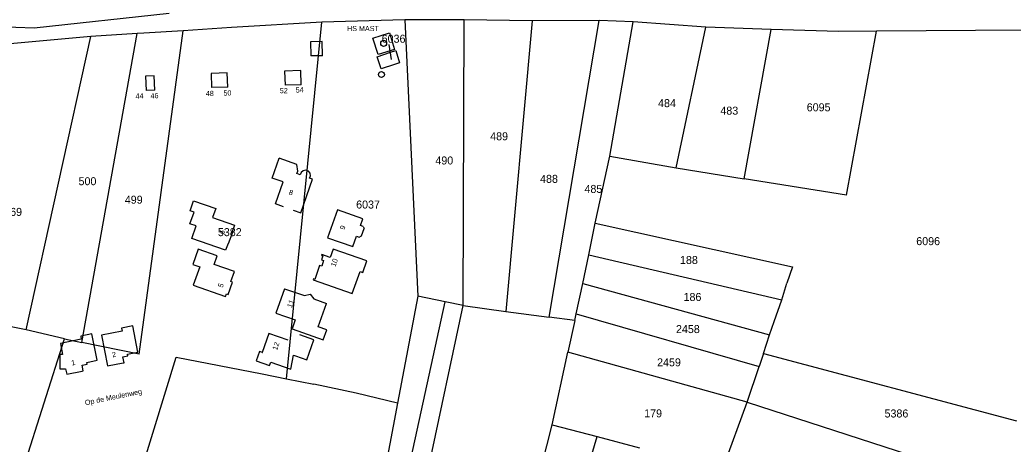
# Model space of a CAD drawing. Extents: x 191922 to 199923, y 328959 to 333350.
# Drawn here: x 197298.1 to 197633.3, y 330907 to 331050.3 of the extents above; entities that cross this region are included whole.
import ezdxf

# ---------------------------------------------------------------- set-up
doc = ezdxf.new("R2010")
doc.units = 0
for name, color, linetype in [('bouwvlak', 7, 'Continuous'), ('enkelbestemming', 7, 'Continuous'), ('Level 15', 7, 'Continuous'), ('Level 21', 7, 'Continuous'), ('Level 6', 7, 'Continuous'), ('maatvoering - maximum aantal wooneenheden', 7, 'Continuous'), ('Maatvoering_symbolen', 7, 'Continuous'), ('recreatiewoning', 7, 'Continuous')]:
    doc.layers.add(name, color=color, linetype=linetype)

# ---------------------------------------------------------------- blocks, each defined once
blk = doc.blocks.new('CI')
at = {"layer": 'Level 15'}
blk.add_circle((0, 0), 1, dxfattribs=at)

msp = doc.modelspace()

# ---------------------------------------------------------------- linework, layer by layer
at = {"layer": 'bouwvlak'}
msp.add_line((197422.64, 331041.99), (197423.37, 331036.98), dxfattribs=at)
at = {"layer": 'Level 21'}
for p, q in [((197417.28, 331044.21), (197422.86, 331045.94)), ((197422.86, 331045.94), (197424.6, 331040.37))]:
    msp.add_line(p, q, dxfattribs=at)
msp.add_lwpolyline([(197424.6, 331040.37), (197419.02, 331038.62), (197417.28, 331044.21)], dxfattribs=at)
at = {"layer": 'Level 6'}
for p, q in [((197302.91, 331047.68), (197348.47, 331052.55)), ((197399.97, 331049.55), (197369.53, 331047.72)), ((197388.12, 330929.14), (197399.97, 331049.55)), ((197428.09, 331050.3), (197399.97, 331049.55)), ((197448.05, 331050.33), (197428.09, 331050.3)), ((197428.09, 331050.3), (197432.46, 330957.06)), ((197447.74, 330953.85), (197448.05, 331050.33)), ((197470.96, 331049.99), (197448.05, 331050.33)), ((197470.96, 331049.99), (197462.12, 330951.86)), ((197493.63, 331050.09), (197470.96, 331049.99)), ((197476.78, 330949.92), (197493.63, 331050.09)), ((197505.08, 331049.65), (197493.63, 331050.09)), ((197497.24, 331004.26), (197505.08, 331049.65)), ((197529.66, 331047.83), (197505.08, 331049.65)), ((197284.12, 331048.38), (197302.91, 331047.68)), ((197339.95, 331045.85), (197337.74, 331045.72)), ((197338.37, 330937.37), (197353.23, 331046.69)), ((197353.23, 331046.69), (197339.95, 331045.85)), ((197369.53, 331047.72), (197353.23, 331046.69)), ((197519.66, 331000.39), (197529.66, 331047.83)), ((197551.72, 331047.06), (197529.66, 331047.83)), ((197542.57, 330996.68), (197551.72, 331047.06)), ((197574.43, 331046.42), (197551.72, 331047.06)), ((197587.19, 331046.51), (197574.43, 331046.42)), ((197577.12, 330991.08), (197587.19, 331046.51)), ((197637.42, 331046.84), (197587.19, 331046.51)), ((197322.04, 331044.77), (197293.62, 331042.14)), ((197300.25, 330945.62), (197322.04, 331044.77)), ((197319.08, 330941.38), (197337.74, 331045.72)), ((197337.74, 331045.72), (197322.04, 331044.77)), ((197418.75, 331037.89), (197423.22, 331039.38)), ((197423.22, 331039.38), (197424.98, 331039.97)), ((197424.98, 331039.97), (197426.28, 331035.8)), ((197420.07, 331033.76), (197418.75, 331037.89)), ((197426.28, 331035.8), (197424.55, 331035.23)), ((197424.55, 331035.23), (197420.07, 331033.76)), ((197492.22, 330981.66), (197497.24, 331004.26)), ((197497.24, 331004.26), (197519.66, 331000.39)), ((197519.66, 331000.39), (197542.57, 330996.68)), ((197577.12, 330991.08), (197542.57, 330996.68)), ((197490.08, 330970.99), (197492.22, 330981.66)), ((197492.22, 330981.66), (197558.88, 330966.95)), ((197488.08, 330961.28), (197490.08, 330970.99)), ((197490.08, 330970.99), (197555.32, 330955.75)), ((197558.88, 330966.95), (197556.98, 330961.41)), ((197485.91, 330951.09), (197488.08, 330961.28)), ((197488.08, 330961.28), (197551.07, 330943.96)), ((197555.32, 330955.75), (197556.98, 330961.41)), ((197432.46, 330957.06), (197425.57, 330920.9)), ((197441.68, 330955.11), (197432.46, 330957.06)), ((197552.69, 330948.43), (197555.32, 330955.75)), ((197419.54, 330853.86), (197441.68, 330955.11)), ((197426.05, 330852), (197447.74, 330953.85)), ((197447.74, 330953.85), (197441.68, 330955.11)), ((197447.74, 330953.85), (197462.12, 330951.86)), ((197462.12, 330951.86), (197476.78, 330949.92)), ((197485.42, 330948.83), (197476.78, 330949.92)), ((197485.42, 330948.83), (197483.08, 330938.05)), ((197485.42, 330948.83), (197485.91, 330951.09)), ((197485.91, 330951.09), (197547.63, 330933.28)), ((197300.25, 330945.62), (197289.67, 330947.74)), ((197313.16, 330942.61), (197300.25, 330945.62)), ((197551.07, 330943.96), (197552.69, 330948.43)), ((197295.99, 330888.67), (197313.16, 330942.61)), ((197313.16, 330942.61), (197319.08, 330941.38)), ((197549.03, 330937.62), (197551.07, 330943.96)), ((197338.37, 330937.37), (197319.08, 330941.38)), ((197332.95, 330878.26), (197350.87, 330936.46)), ((197350.87, 330936.46), (197379.92, 330930.79)), ((197477.75, 330913.58), (197483.08, 330938.05)), ((197543.57, 330921.26), (197483.08, 330938.05)), ((197549.03, 330937.62), (197547.63, 330933.28)), ((197549.03, 330937.62), (197634.49, 330914.86)), ((197543.57, 330921.26), (197547.63, 330933.28)), ((197379.92, 330930.79), (197388.12, 330929.14)), ((197388.12, 330929.14), (197397.3, 330927.28)), ((197411.64, 330924.2), (197397.3, 330927.28)), ((197425.57, 330920.9), (197411.64, 330924.2)), ((197425.57, 330920.9), (197413.39, 330855.59)), ((197535.16, 330898.19), (197543.57, 330921.26)), ((197543.57, 330921.26), (197635.29, 330891.49)), ((197459.69, 330842.14), (197477.75, 330913.58)), ((197477.75, 330913.58), (197492.92, 330909.58)), ((197472.08, 330838.02), (197492.92, 330909.58)), ((197492.92, 330909.58), (197507.26, 330905.83))]:
    msp.add_line(p, q, dxfattribs=at)
at = {"layer": 'recreatiewoning'}
for p, q in [((197400.14, 331043.03), (197396.19, 331042.96)), ((197396.19, 331042.96), (197396.27, 331038.15)), ((197400.22, 331038.22), (197400.14, 331043.03)), ((197400.22, 331038.22), (197396.27, 331038.15)), ((197368.1, 331032.45), (197362.67, 331032.27)), ((197368.26, 331027.63), (197368.1, 331032.45)), ((197392.92, 331033.26), (197387.46, 331033.06)), ((197387.46, 331033.06), (197387.63, 331028.25)), ((197393.09, 331028.44), (197392.92, 331033.26)), ((197343.44, 331031.45), (197340.52, 331031.33)), ((197340.52, 331031.33), (197340.73, 331026.51)), ((197343.65, 331026.63), (197343.44, 331031.45)), ((197362.67, 331032.27), (197362.83, 331027.45)), ((197343.65, 331026.63), (197340.73, 331026.51)), ((197368.26, 331027.63), (197362.83, 331027.45)), ((197393.09, 331028.44), (197387.63, 331028.25)), ((197405.32, 330986.19), (197401.99, 330976.74)), ((197413.44, 330977.34), (197414.26, 330979.83)), ((197413.92, 330980.52), (197414.26, 330979.83)), ((197412.68, 330976.97), (197413.44, 330977.34))]:
    msp.add_line(p, q, dxfattribs=at)
for points in [[(197387.09, 330987.22), (197384.43, 330988.16), (197387.03, 330995.58), (197383.26, 330996.9), (197385.6, 331003.59)], [(197396.2, 330997.67), (197396.05, 330998.54), (197395.48, 330999.24), (197394.62, 330999.53), (197393.77, 330999.35), (197393.02, 330998.78), (197392.73, 330997.96), (197391.56, 330998.4), (197391.87, 330999.19), (197391.59, 331001.53), (197385.6, 331003.59)], [(197390.35, 330986.08), (197392.94, 330985.16), (197396.93, 330996.48), (197395.91, 330996.84), (197396.2, 330997.67)], [(197368.37, 330974.85), (197367.56, 330972.54), (197356.13, 330976.51), (197357.6, 330980.76), (197355.52, 330981.48), (197356.89, 330985.41), (197355.56, 330985.87), (197356.73, 330989.24), (197364.24, 330986.67)], [(197364.24, 330986.67), (197363.17, 330983.63), (197370.55, 330981.03), (197369.73, 330978.73)], [(197413.92, 330980.52), (197413.03, 330980.83), (197413.85, 330983.19), (197405.32, 330986.19)], [(197368.37, 330974.85), (197368.58, 330974.77), (197369.94, 330978.65), (197369.73, 330978.73)], [(197401.99, 330976.74), (197410.53, 330973.74), (197411.78, 330977.29), (197412.68, 330976.97)], [(197358.31, 330972.86), (197356.49, 330967.71), (197358.8, 330966.91), (197356.65, 330960.73), (197367.57, 330956.94), (197367.85, 330957.75), (197368.42, 330957.55), (197369.88, 330961.73), (197369.31, 330961.93), (197370.52, 330965.36), (197363.68, 330967.73), (197364.69, 330970.64), (197358.31, 330972.86)], [(197403.85, 330972.91), (197402.85, 330970.08), (197400.05, 330971.06), (197399.95, 330970.75), (197400.39, 330970.59), (197399.93, 330969.26), (197400.62, 330969.02), (197399.98, 330967.18), (197399.29, 330967.42), (197397.64, 330962.66), (197397.19, 330962.82), (197397.09, 330962.54), (197410.3, 330957.93), (197412.95, 330965.35), (197413.88, 330965), (197415.24, 330968.9), (197403.85, 330972.91)], [(197387.4, 330959.53), (197384.52, 330951.3), (197391.08, 330949.01), (197390.02, 330945.96), (197400.49, 330942.32), (197401.66, 330945.69), (197398.83, 330946.67), (197401.58, 330954.59)], [(197387.4, 330959.53), (197394.18, 330957.21), (197396.13, 330957.66), (197397.3, 330956.08), (197401.58, 330954.59)], [(197332.66, 330945.21), (197325.63, 330943.83), (197327.68, 330933.43), (197332.93, 330934.46), (197333.25, 330934.53), (197333.27, 330934.53), (197332.88, 330936.49), (197334.59, 330936.83), (197334.48, 330937.4), (197337.98, 330938.09), (197336.23, 330946.98), (197332.45, 330946.23), (197332.66, 330945.16), (197332.66, 330945.21)], [(197318.84, 330942.46), (197311.81, 330941.05), (197312.55, 330937.36), (197311.62, 330937.26), (197311.65, 330932.52), (197313.49, 330932.48), (197313.93, 330930.66), (197319.14, 330931.71), (197319.49, 330931.78), (197319.5, 330931.78), (197319.11, 330933.74), (197320.82, 330934.08), (197320.7, 330934.65), (197324.2, 330935.35), (197322.42, 330944.25), (197318.65, 330943.5), (197318.84, 330942.46)], [(197388.65, 330942.11), (197382.15, 330944.44), (197379.94, 330938), (197379.96, 330938), (197378.99, 330938.36), (197377.84, 330935.18), (197382.4, 330933.6), (197382.79, 330934.72), (197389.58, 330932.33), (197390.41, 330937.06), (197391.18, 330936.81)], [(197391.18, 330936.81), (197394.95, 330935.49), (197397.34, 330942.32), (197392.62, 330943.97)]]:
    msp.add_lwpolyline(points, dxfattribs=at)

# ---------------------------------------------------------------- block references
at = {"layer": 'Level 15'}
for p in [(197420.89, 331042.4), (197420.13, 331031.88)]:
    msp.add_blockref('CI', p, dxfattribs=at)

# ---------------------------------------------------------------- texts
at = {"layer": 'enkelbestemming'}
for s, p in [('6036', (197420.22, 331042.62)), ('484', (197513.5, 331020.86)), ('483', (197534.52, 331018.33)), ('6095', (197563.67, 331019.46)), ('489', (197456.84, 331009.67)), ('490', (197438.34, 331001.5)), ('500', (197317.92, 330994.49)), ('488', (197473.68, 330995.29)), ('485', (197488.66, 330991.89)), ('499', (197333.53, 330988.24)), ('6037', (197411.6, 330986.62)), ('4369', (197290.82, 330984.13)), ('5382', (197364.94, 330977.29)), ('6096', (197600.63, 330974.25)), ('188', (197520.9, 330967.88)), ('186', (197522.1, 330955.4)), ('2458', (197519.54, 330944.55)), ('2459', (197513.17, 330933.32)), ('179', (197508.81, 330916.08)), ('5386', (197589.92, 330916.04))]:
    msp.add_text(s, height=2.7, dxfattribs=at).set_placement(p)
at = {"layer": 'maatvoering - maximum aantal wooneenheden'}
msp.add_text('48', height=1.75, dxfattribs=at).set_placement((197360.88, 331024.62))
for s, rotation, p in [('50', 1.892, (197366.86, 331024.73)), ('52', 358.9678, (197385.83, 331025.59)), ('54', 3.3261, (197391.26, 331025.76)), ('44', 2.5817, (197337.2, 331023.7)), ('46', 2.2929, (197342.24, 331023.78)), ('8', 340.6045, (197388.7, 330991.43)), ('6', 70.7668, (197366.97, 330977.74)), ('9', 70.6045, (197407.65, 330979.28)), ('10', 70.894, (197404.61, 330966.8)), ('5', 70.8398, (197366.54, 330959.75)), ('11', 70.7127, (197389.86, 330952.93)), ('12', 71.0754, (197384.9, 330938.6)), ('1', 11.3099, (197315.65, 330933.56)), ('2', 11.1301, (197329.41, 330936.32))]:
    msp.add_text(s, height=1.75, rotation=rotation, dxfattribs=at).set_placement(p)
at = {"layer": 'Maatvoering_symbolen'}
msp.add_text('HS MAST', height=1.75, dxfattribs=at).set_placement((197408.54, 331046.55))
msp.add_text('Op de Meulenweg', height=1.75, rotation=11.6023, dxfattribs=at).set_placement((197320.25, 330920.13))

doc.saveas('drawing.dxf')
